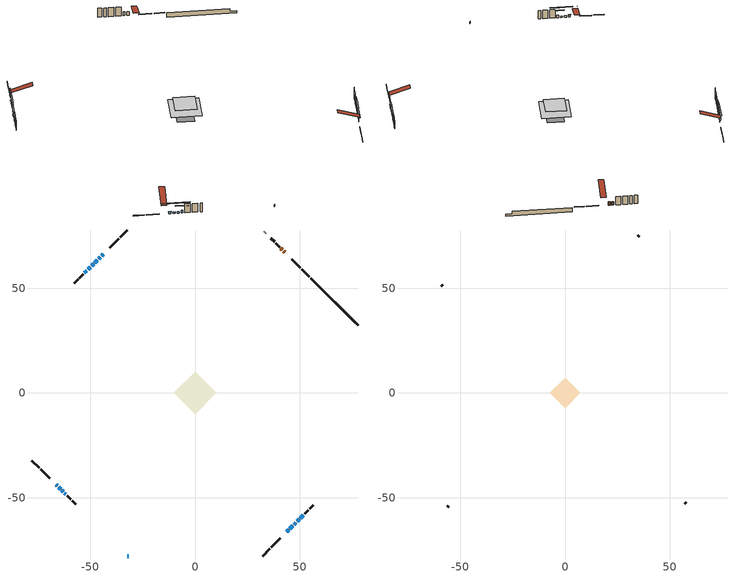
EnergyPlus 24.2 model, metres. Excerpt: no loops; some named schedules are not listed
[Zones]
conditioned space
 floor outside (Floor1 construction): -4,0 0,4 4,0 0,-4 z0.61
 floor adiabatic (AdiabaticFloorConstruction): -10.06,0 0,10.06 10.06,0 0,-10.06 z3.05
 floor foundation (Slab1 construction): -5.8,0 0,5.8 5.8,0 0,-5.8 z-1.83
 wall outside (RimJoist1 construction): 32.21,-77.77 35.7,-74.28 / -77.77,-32.21 -74.28,-35.7 / -32.21,77.77 -35.7,74.28 / 54.48,55.5 50.99,58.99 z0.61:0.91
 wall outside (RimJoist2 construction): 36.36,-73.62 40.6,-69.38 / -73.62,-36.36 -69.38,-40.6 / -36.36,73.62 -40.6,69.38 / 50.33,59.65 46.09,63.89 z0.61:0.91
 wall outside (AdiabaticWallConstruction 1): 42.93,67.05 42.25,67.73 / 41.59,68.39 41.02,68.96 z0.61:2.64
 wall outside (AdiabaticWallConstruction): -32.21,-77.77 -31.53,-77.77 / -43.76,66.21 -44.48,65.5 / 43.76,-66.21 44.63,-65.35 / 45.28,-64.7 46.58,-63.4 / 47.23,-62.75 48.1,-61.88 / -51.65,58.33 -52.72,57.25 z0.61:1.83; -66.21,-43.76 -65.67,-44.3 / -48.39,61.59 -49.26,60.72 z0.61:1.63; -45.14,64.84 -46,63.98 / -65.02,-44.96 -64.16,-45.82 / -63.5,-46.48 -62.92,-47.06 z0.61:1.43; -46.66,63.32 -47.74,62.24 z0.61:2.64; -49.91,60.07 -50.99,58.99 / 48.75,-61.23 49.65,-60.33 / 50.31,-59.67 51.6,-58.38 z0.61:2.13; -62.27,-47.71 -61.69,-48.29 z0.61:2.14
 wall outside (Wall1 construction): 52.26,-57.72 54.03,-55.95 / -61.03,-48.94 -59.26,-50.72 / -53.38,56.6 -55.15,54.83 / 40.36,69.62 38.59,71.39 z0.61:5.49
 wall outside (Wall2 construction): 54.69,-55.29 56.47,-53.51 / -58.61,-51.37 -56.82,-53.16 / -55.81,54.17 -57.6,52.38 / 37.93,72.05 36.15,73.83 z0.61:5.49
 wall foundation (FoundationWall1 construction): 55.14,54.84,-1.83 55.14,54.84,0.61 75.5,34.48,0.61 75.5,34.48,-0.73 77.77,32.21,-0.73 77.77,32.21,-1.83
 wall adiabatic (Wall4 construction): 34.05,75.92 32.87,77.11 z0.61:5.49
 window (WindowConstruction 12): -32.21,-77.77 -31.54,-77.77 z0.61:1.83
 window (WindowConstruction 7): -43.76,66.21 -44.48,65.5 z0.61:1.83
 window (WindowConstruction 8): 43.76,-66.21 44.63,-65.35 z0.61:1.83
 window (WindowConstruction 9): 45.28,-64.69 46.58,-63.4 z0.61:1.83
 window (WindowConstruction 10): 47.23,-62.74 48.1,-61.88 z0.61:1.83
 window (WindowConstruction 11): -66.21,-43.76 -65.68,-44.3 z0.61:1.62
 window (WindowConstruction 13): -45.14,64.84 -46,63.98 z0.61:1.42
 window (WindowConstruction 14): -65.02,-44.96 -64.16,-45.82 z0.61:1.42
 window (WindowConstruction 15): -63.5,-46.48 -62.92,-47.05 z0.61:1.42
 window (WindowConstruction): -46.66,63.32 -47.74,62.24 z0.61:2.64
 window (WindowConstruction 1): -48.39,61.59 -49.25,60.72 z0.61:1.62
 window (WindowConstruction 2): -49.91,60.07 -50.99,58.99 z0.61:2.13
 window (WindowConstruction 3): 48.75,-61.23 49.65,-60.33 z0.61:2.13
 window (WindowConstruction 4): 50.31,-59.67 51.6,-58.38 z0.61:2.13
 window (WindowConstruction 5): -62.27,-47.71 -61.69,-48.29 z0.61:2.13
 window (WindowConstruction 6): -51.65,58.33 -52.72,57.25 z0.61:1.83
 door (Door): 42.93,67.05 42.25,67.73 z0.61:2.64
 door (Door 1): 41.59,68.39 41.02,68.96 z0.61:2.64
 ceiling adiabatic (AdiabaticFloorConstruction): 0,-10.06 10.06,0 0,10.06 -10.06,0 z3.05
attic - vented
 floor to conditioned space (Floor2 construction Reversed): -7.2,0 0,7.2 7.2,0 0,-7.2 z5.49
 wall outside (Wall3 construction): 57.13,-52.85 57.91,-52.07 / -56.16,-53.82 -55.38,-54.59 / -58.25,51.73 -59.03,50.95 / 35.49,74.49 34.71,75.27 z0.61:5.49
 roof outside (Roof1 construction): 43.11,-66.87,5.49 36.09,-59.85,8.79 34.24,-61.7,8.79 41.26,-68.72,5.49; -66.87,-43.11,5.49 -59.85,-36.09,8.79 -61.7,-34.24,8.79 -68.72,-41.26,5.49; -43.11,66.87,5.49 -36.09,59.85,8.79 -34.24,61.7,8.79 -41.26,68.72,5.49; 43.58,66.39,5.49 36.57,59.38,8.79 38.42,57.53,8.79 45.43,64.55,5.49
shading: -44.62,65.35 -43.62,66.36 -43.91,66.65 -44.92,65.64 z2.03; 46.49,-63.49 41.9,-68.08 42.19,-68.37 46.78,-63.78 z4.47; 46.72,-63.26 45.14,-64.84 45.43,-65.13 47.01,-63.55 z2.03; 48.24,-61.74 47.09,-62.89 47.38,-63.18 48.53,-62.03 z2.03; -65.53,-44.45 -66.36,-43.62 -66.65,-43.91 -65.82,-44.74 z1.83; -49.59,60.38 -41.55,68.43 -41.84,68.72 -49.89,60.68 z6.5; -60.56,-49.42 -68.61,-41.37 -68.9,-41.66 -60.85,-49.71 z6.5; -59.33,-50.65 -67.09,-42.89 -67.38,-43.18 -59.62,-50.94 z6.5; -49.6,60.38 -44.79,65.19 -45.08,65.48 -49.89,60.67 z5.28; -51.12,58.86 -46.53,63.45 -46.82,63.74 -51.41,59.15 z4.26; -52.86,57.12 -48.05,61.93 -48.34,62.22 -53.15,57.41 z4.77; 51.52,-58.46 46.89,-63.09 47.18,-63.38 51.81,-58.75 z4.77; 53.47,-56.51 48.44,-61.54 48.73,-61.83 53.76,-56.8 z4.77; -59.83,-50.15 -64.13,-45.85 -64.42,-46.14 -60.12,-50.44 z4.77; -52.87,57.11 -51.5,58.47 -51.8,58.77 -53.16,57.4 z2.03
[Building]
Building 1: Terrain=Suburbs
[Site:Location]
Edmonton Intl AP_AB: Latitude {deg}=53.31; Longitude {deg}=-113.58; Time Zone {hr}=-7; Elevation {m}=723; Keep Site Location Information=Yes
[Site:GroundTemperature:Shallow]
-1.56185, -3.61833, -3.78302, -2.80711, 1.11059, 5.01004, 8.39065, 10.5322, 10.7141, 8.97234, 5.67794, 1.89811
[Site:WaterMainsTemperature]
Calculation Method=Schedule; Temperature Schedule=mains temperature schedule
[Material] Roughness=Rough; Thermal Absorptance=0.9
Name | Thickness {m} | Conductivity {W/m-K} | Density {kg/m3} | Specific Heat {J/kg-K} | Solar Absorptance | Visible Absorptance
asphalt or fiberglass shingles | 0.00635 | 0.162714 | 1121.4 | 1465.45 | 0.4 | 0.4
ceiling loosefill ins | 0.0846667 | 0.0480833 | 16.02 | 1046.75 | 0.7 | 0.7
ceiling stud and cavity | 0.1397 | 0.112375 | 65.682 | 1177.47 | 0.7 | 0.7
concrete 4.0 in. | 0.1016 | 1.803125 | 2242.8 | 837.4 | 0.7 | 0.7
concrete 8.0 in. | 0.2032 | 1.803125 | 2242.8 | 837.4 | 0.7 | 0.7
door material | 0.04445 | 0.053851 | 512.64 | 1214.23 | 0.7 | 0.7
exterior vertical ins | 0.0460229 | 0.029427 | 32.04 | 1214.23 | 0.7 | 0.7
floor covering | 0.0127 | 0.0433444 | 54.468 | 1339.84 | 0.6 | 0.6
floor rigid ins | 0.103632 | 0.029427 | 32.04 | 1214.23 | 0.7 | 0.7
floor rigid ins 1; wall rigid ins 2 | 0.512978 | 0.029427 | 32.04 | 1214.23 | 0.7 | 0.7
floor stud and cavity | 0.1397 | 0.28725 | 92.3553 | 1139.71 | 0.7 | 0.7
floor stud and cavity 1 | 0.1397 | 1.75129 | 37.0049 | 1207.88 | 0.7 | 0.7
furniture material conditioned space 1 | 0.1524 | 0.115458 | 640.8 | 1214.23 | 0.6 | 0.6
gypsum board | 0.0127 | 0.160291 | 801 | 837.4 | 0.6 | 0.6
gypsum board 1 | 0.0127 | 0.160291 | 801 | 837.4 | 0.7 | 0.7
osb sheathing 0.5 in. | 0.0127 | 0.115458 | 512.64 | 1214.23 | 0.7 | 0.7
osb sheathing 0.75 in. | 0.01905 | 0.115458 | 512.64 | 1214.23 | 0.7 | 0.7
osb sheathing 2.0 in. | 0.0508 | 0.115458 | 512.64 | 1214.23 | 0.7 | 0.7
rim joist rigid ins; wall rigid ins | 0.051816 | 0.029427 | 32.04 | 1214.23 | 0.7 | 0.7
rim joist stud and cavity | 0.0508 | 0.0451077 | 125.044 | 1163.47 | 0.6 | 0.6
wall rigid ins 1 | 0.051816 | 0.029427 | 32.04 | 1214.23 | 0.4 | 0.4
wall stud and cavity | 0.1397 | 0.231312 | 139.0536 | 1170.24 | 0.7 | 0.7
wall stud and cavity 1 | 0.1397 | 0.269865 | 139.0536 | 1170.24 | 0.7 | 0.7
wall stud and cavity 2 | 0.0889 | 6.1454 | 50.32683 | 1063.81 | 0.6 | 0.6
wall stud and cavity 3 | 0.1397 | 0.182161 | 139.0536 | 1170.24 | 0.7 | 0.7
wall stud and cavity 4 | 0.0889 | 0.380278 | 52.3479 | 1209.89 | 0.7 | 0.7
wall stud and cavity 5 | 0.0889 | 0.391764 | 83.0341 | 1211.67 | 0.7 | 0.7
wood siding | 0.0254 | 0.102417 | 544.68 | 1172.36 | 0.4 | 0.4
wood siding 1 | 0.00254 | 0.102417 | 544.68 | 1172.36 | 0.4 | 0.4
wood siding 2; wood siding 3; wood siding 4 | 0.0254 | 0.102417 | 544.68 | 1172.36 | 0.7 | 0.7
[WindowMaterial:SimpleGlazingSystem]
Name | U-Factor {W/m2-K} | Solar Heat Gain Coefficient
WindowMaterial | 2.98606 | 0.58
WindowMaterial 1 | 2.94518 | 0.59
WindowMaterial 10 | 2.1372 | 0.42
WindowMaterial 11 | 3.318791 | 0.59
WindowMaterial 12 | 3.00196 | 0.53
WindowMaterial 13 | 3.04227 | 0.48
WindowMaterial 2 | 2.91338 | 0.63
WindowMaterial 3 | 2.97584 | 0.55
WindowMaterial 4 | 1.95153 | 0.46
WindowMaterial 5 | 2.07304 | 0.43
WindowMaterial 6 | 2.92474 | 0.62
WindowMaterial 7 | 2.02761 | 0.44
WindowMaterial 8 | 1.98105 | 0.45
WindowMaterial 9 | 2.16843 | 0.41
[Construction]
AdiabaticFloorConstruction: floor stud and cavity 1, floor rigid ins 1, osb sheathing 0.75 in., floor covering
AdiabaticWallConstruction: wood siding 3, wall rigid ins 2, wall stud and cavity 4, gypsum board
AdiabaticWallConstruction 1: wood siding 4, wall rigid ins 2, wall stud and cavity 4, gypsum board
Door; Door 1: door material
Floor1 construction: floor stud and cavity, floor rigid ins, osb sheathing 0.75 in., floor covering
Floor2 construction Reversed: gypsum board, ceiling stud and cavity, ceiling loosefill ins
FoundationWall1 construction: concrete 8.0 in., gypsum board 1
furniture construction conditioned space 1: furniture material conditioned space 1
PartitionWallConstruction: gypsum board, wall stud and cavity 5, gypsum board
RimJoist1 construction; RimJoist2 construction: wood siding 2, rim joist rigid ins, osb sheathing 2.0 in., rim joist stud and cavity
Roof1 construction: asphalt or fiberglass shingles
Slab1 construction: concrete 4.0 in.
Wall1 construction: wood siding, wall rigid ins, osb sheathing 0.5 in., wall stud and cavity, gypsum board
Wall2 construction: wood siding, wall rigid ins, osb sheathing 0.5 in., wall stud and cavity 1, gypsum board
Wall3 construction: wood siding 1, wall stud and cavity 2
Wall4 construction: wall rigid ins 1, osb sheathing 0.5 in., wall stud and cavity 3, gypsum board
WindowConstruction: WindowMaterial
WindowConstruction 1; WindowConstruction 7: WindowMaterial 1
WindowConstruction 10: WindowMaterial 9
WindowConstruction 11: WindowMaterial 10
WindowConstruction 12: WindowMaterial 11
WindowConstruction 13; WindowConstruction 14: WindowMaterial 12
WindowConstruction 15: WindowMaterial 13
WindowConstruction 2: WindowMaterial 2
WindowConstruction 3: WindowMaterial 3
WindowConstruction 4: WindowMaterial 4
WindowConstruction 5: WindowMaterial 5
WindowConstruction 6: WindowMaterial 6
WindowConstruction 8: WindowMaterial 7
WindowConstruction 9: WindowMaterial 8
[Zone] Multiplier=1; Part of Total Floor Area=Yes
Name | Volume {m3}
attic - vented | 55.713
conditioned space | 696.9
[Space]
Name | Zone | Volume {m3}
attic - vented 1 | attic - vented | 55.713
conditioned space 1 | conditioned space | 696.9
[ZoneInfiltration:EffectiveLeakageArea]
infil attic - vented 1: Zone or Space=attic - vented 1; Schedule=Always On Discrete; Effective Air Leakage Area {cm2}=3609.39; Stack Coefficient=0.000569109; Wind Coefficient=1.61182e-05
[ZoneMixing]
whole house fan mix: Zone or Space=attic - vented; Schedule=Always On Continuous; Design Flow Rate Calculation Method=Flow/Zone; Design Flow Rate {m3/s}=0; Source Zone or Space=conditioned space
[SurfaceProperty:ExposedFoundationPerimeter]
Slab1: Exposed Perimeter Calculation Method=TotalExposedPerimeter; Total Exposed Perimeter {m}=32.004
[InternalMass] Zone or ZoneList=conditioned space; Space or SpaceList=conditioned space 1
Name | Construction | Surface Area {m2}
furniture mass conditioned space 1 | furniture construction conditioned space 1 | 120.668
partition wall mass | PartitionWallConstruction | 301.67
[Lights]
interior lighting: Zone or ZoneList or Space or SpaceList=conditioned space 1; Schedule=interior lighting schedule; Design Level Calculation Method=LightingLevel; Lighting Level {W}=343.2; Return Air Fraction=0; Fraction Radiant=0.6; Fraction Visible=0.2; Fraction Replaceable=1
[People]
occupants: Zone or ZoneList or Space or SpaceList=conditioned space 1; Number of People Schedule=occupants schedule; Number of People Calculation Method=People; Number of People=3; Fraction Radiant=0.314171; Sensible Heat Fraction=0.56303; Activity Level Schedule=occupants activity schedule; Carbon Dioxide Generation Rate {m3/s-W}=0; Enable ASHRAE 55 Comfort Warnings=No; Mean Radiant Temperature Calculation Type=EnclosureAveraged
[ElectricEquipment] Zone or ZoneList or Space or SpaceList=conditioned space 1; Design Level Calculation Method=EquipmentLevel
Name | Schedule | Design Level {W} | Fraction Latent | Fraction Radiant | Fraction Lost
clothes dryer | clothes dryer schedule | 140.772 | 0.015 | 0.081 | 0.85
clothes washer | clothes washer schedule | 32.1985 | 0.03 | 0.162 | 0.7
cooking range | cooking range schedule | 208.969 | 0.08 | 0.432 | 0.2
dishwasher | dishwasher schedule | 66.8632 | 0.3 | 0.18 | 0.4
fridge | fridge schedule | 72.9452 | 0 | 0.6 | 0
mech vent bath fan 0 | mech vent bath fan 0 schedule | 50.2 | 0 | 0 | 1
mech vent bath fan 1 | mech vent bath fan 1 schedule | 50.2 | 0 | 0 | 1
mech vent house fan | mech vent house fan schedule | 0 | 0 | 0 | 1
mech vent house fan cfis | mech vent house fan cfis schedule | 0 | 0 | 0 | 0
mech vent range fan 0 | mech vent range fan 0 schedule | 57 | 0 | 0 | 1
misc plug loads | misc plug loads schedule | 494.7 | 0.045 | 0.513 | 0.1
whole house fan | Always On Discrete | 0 | 0 | 0 | 1
[OtherEquipment] Zone or ZoneList or Space or SpaceList=conditioned space 1; Design Level Calculation Method=EquipmentLevel
Name | Fuel Type | Schedule | Design Level {W} | Fraction Latent | Fraction Radiant | Fraction Lost
clothes dryer 1 | Electricity | clothes dryer schedule | 0 | 0.015 | 0.081 | 0.85
cooking range 1 | Electricity | cooking range schedule | 0 | 0.08 | 0.432 | 0.2
general water use latent | None | general water use schedule | 59.3978 | 1 | 0 | 0
general water use sensible | None | general water use schedule | -58.539 | 0 | 0.6 | 0
mech vent house fan latent load | None | Always On Discrete | 0 | 1 | 0 | 0
mech vent house fan sensible load | None | Always On Discrete | 0 | 0 | 0 | 0
water heater energy adjustment1 | NaturalGas | Always On Discrete | 0.01 | 0 | 0 | 1
[ZoneInfiltration:DesignFlowRate] Zone or ZoneList or Space or SpaceList=conditioned space 1; Schedule=Always On Discrete; Design Flow Rate Calculation Method=Flow/Zone; Design Flow Rate {m3/s}=0
infil flow; natural vent flow; whole house fan flow
[Foundation:Kiva]
Foundation Kiva 1: Initial Indoor Air Temperature {C}=18; Wall Height Above Grade {m}=0.609996; Wall Depth Below Slab {m}=0.2032; Custom Block Material Name 1=exterior vertical ins; Custom Block Depth 1 {m}=2.43998; Custom Block X Position 1 {m}=0.2159; Custom Block Z Position 1 {m}=0
[Foundation:Kiva:Settings]
Soil Conductivity {W/m-K}=0.849921; Soil Density {kg/m3}=1842.3; Soil Specific Heat {J/kg-K}=418.7; Ground Solar Absorptivity=0.9; Ground Thermal Absorptivity=0.9; Ground Surface Roughness {m}=0.03; Far-Field Width {m}=40; Deep-Ground Boundary Condition=ZeroFlux; Deep-Ground Depth {m}=40; Minimum Cell Dimension {m}=0.2; Maximum Cell Growth Coefficient=3; Simulation Timestep=Timestep
[Exterior:Lights]
exterior lighting: Schedule=exterior lighting schedule; Design Level {W}=75.6
[Schedule:Constant]
Name | Hourly Value
Always On Continuous; mech vent house fan schedule; mech vent house fan cfis schedule; Always On Discrete | 1
occupants activity schedule | 117.228
fridge schedule | 0
[Schedule:Week:Daily]
interior lighting schedule Week Rule - Jan1-Jan27: interior lighting schedule day, interior lighting schedule day, interior lighting schedule day, interior lighting schedule day, interior lighting schedule day, interior lighting schedule day, interior lighting schedule day, interior lighting schedule default day, interior lighting schedule default day, interior lighting schedule default day, interior lighting schedule default day, interior lighting schedule default day
interior lighting schedule Week Rule - Jan28-Feb3: interior lighting schedule day, interior lighting schedule day, interior lighting schedule day, interior lighting schedule day, interior lighting schedule day 1, interior lighting schedule day 1, interior lighting schedule day 1, interior lighting schedule default day, interior lighting schedule default day, interior lighting schedule default day, interior lighting schedule default day, interior lighting schedule default day
interior lighting schedule Week Rule - Feb4-Feb24: interior lighting schedule day 1, interior lighting schedule day 1, interior lighting schedule day 1, interior lighting schedule day 1, interior lighting schedule day 1, interior lighting schedule day 1, interior lighting schedule day 1, interior lighting schedule default day, interior lighting schedule default day, interior lighting schedule default day, interior lighting schedule default day, interior lighting schedule default day
interior lighting schedule Week Rule - Feb25-Mar3: interior lighting schedule day 1, interior lighting schedule day 1, interior lighting schedule day 1, interior lighting schedule day 1, interior lighting schedule day 2, interior lighting schedule day 2, interior lighting schedule day 2, interior lighting schedule default day, interior lighting schedule default day, interior lighting schedule default day, interior lighting schedule default day, interior lighting schedule default day
interior lighting schedule Week Rule - Mar4-Mar31: interior lighting schedule day 2, interior lighting schedule day 2, interior lighting schedule day 2, interior lighting schedule day 2, interior lighting schedule day 2, interior lighting schedule day 2, interior lighting schedule day 2, interior lighting schedule default day, interior lighting schedule default day, interior lighting schedule default day, interior lighting schedule default day, interior lighting schedule default day
interior lighting schedule Week Rule - Apr1-Apr28: interior lighting schedule day 3, interior lighting schedule day 3, interior lighting schedule day 3, interior lighting schedule day 3, interior lighting schedule day 3, interior lighting schedule day 3, interior lighting schedule day 3, interior lighting schedule default day, interior lighting schedule default day, interior lighting schedule default day, interior lighting schedule default day, interior lighting schedule default day
interior lighting schedule Week Rule - Apr29-May5: interior lighting schedule day 3, interior lighting schedule day 3, interior lighting schedule day 4, interior lighting schedule day 4, interior lighting schedule day 4, interior lighting schedule day 4, interior lighting schedule day 4, interior lighting schedule default day, interior lighting schedule default day, interior lighting schedule default day, interior lighting schedule default day, interior lighting schedule default day
interior lighting schedule Week Rule - May6-May26: interior lighting schedule day 4, interior lighting schedule day 4, interior lighting schedule day 4, interior lighting schedule day 4, interior lighting schedule day 4, interior lighting schedule day 4, interior lighting schedule day 4, interior lighting schedule default day, interior lighting schedule default day, interior lighting schedule default day, interior lighting schedule default day, interior lighting schedule default day
interior lighting schedule Week Rule - May27-Jun2: interior lighting schedule day 4, interior lighting schedule day 4, interior lighting schedule day 4, interior lighting schedule day 4, interior lighting schedule day 4, interior lighting schedule day 5, interior lighting schedule day 5, interior lighting schedule default day, interior lighting schedule default day, interior lighting schedule default day, interior lighting schedule default day, interior lighting schedule default day
interior lighting schedule Week Rule - Jun3-Jun30: interior lighting schedule day 5, interior lighting schedule day 5, interior lighting schedule day 5, interior lighting schedule day 5, interior lighting schedule day 5, interior lighting schedule day 5, interior lighting schedule day 5, interior lighting schedule default day, interior lighting schedule default day, interior lighting schedule default day, interior lighting schedule default day, interior lighting schedule default day
interior lighting schedule Week Rule - Jul1-Jul28: interior lighting schedule day 6, interior lighting schedule day 6, interior lighting schedule day 6, interior lighting schedule day 6, interior lighting schedule day 6, interior lighting schedule day 6, interior lighting schedule day 6, interior lighting schedule default day, interior lighting schedule default day, interior lighting schedule default day, interior lighting schedule default day, interior lighting schedule default day
interior lighting schedule Week Rule - Jul29-Aug4: interior lighting schedule day 6, interior lighting schedule day 6, interior lighting schedule day 6, interior lighting schedule day 7, interior lighting schedule day 7, interior lighting schedule day 7, interior lighting schedule day 7, interior lighting schedule default day, interior lighting schedule default day, interior lighting schedule default day, interior lighting schedule default day, interior lighting schedule default day
interior lighting schedule Week Rule - Aug5-Aug25: interior lighting schedule day 7, interior lighting schedule day 7, interior lighting schedule day 7, interior lighting schedule day 7, interior lighting schedule day 7, interior lighting schedule day 7, interior lighting schedule day 7, interior lighting schedule default day, interior lighting schedule default day, interior lighting schedule default day, interior lighting schedule default day, interior lighting schedule default day
interior lighting schedule Week Rule - Aug26-Sep1: interior lighting schedule day 7, interior lighting schedule day 7, interior lighting schedule day 7, interior lighting schedule day 7, interior lighting schedule day 7, interior lighting schedule day 7, interior lighting schedule day 8, interior lighting schedule default day, interior lighting schedule default day, interior lighting schedule default day, interior lighting schedule default day, interior lighting schedule default day
interior lighting schedule Week Rule - Sep2-Sep29: interior lighting schedule day 8, interior lighting schedule day 8, interior lighting schedule day 8, interior lighting schedule day 8, interior lighting schedule day 8, interior lighting schedule day 8, interior lighting schedule day 8, interior lighting schedule default day, interior lighting schedule default day, interior lighting schedule default day, interior lighting schedule default day, interior lighting schedule default day
interior lighting schedule Week Rule - Sep30-Oct6: interior lighting schedule day 8, interior lighting schedule day 9, interior lighting schedule day 9, interior lighting schedule day 9, interior lighting schedule day 9, interior lighting schedule day 9, interior lighting schedule day 9, interior lighting schedule default day, interior lighting schedule default day, interior lighting schedule default day, interior lighting schedule default day, interior lighting schedule default day
interior lighting schedule Week Rule - Oct7-Oct27: interior lighting schedule day 9, interior lighting schedule day 9, interior lighting schedule day 9, interior lighting schedule day 9, interior lighting schedule day 9, interior lighting schedule day 9, interior lighting schedule day 9, interior lighting schedule default day, interior lighting schedule default day, interior lighting schedule default day, interior lighting schedule default day, interior lighting schedule default day
interior lighting schedule Week Rule - Oct28-Nov3: interior lighting schedule day 9, interior lighting schedule day 9, interior lighting schedule day 9, interior lighting schedule day 9, interior lighting schedule day 10, interior lighting schedule day 10, interior lighting schedule day 10, interior lighting schedule default day, interior lighting schedule default day, interior lighting schedule default day, interior lighting schedule default day, interior lighting schedule default day
interior lighting schedule Week Rule - Nov4-Nov24: interior lighting schedule day 10, interior lighting schedule day 10, interior lighting schedule day 10, interior lighting schedule day 10, interior lighting schedule day 10, interior lighting schedule day 10, interior lighting schedule day 10, interior lighting schedule default day, interior lighting schedule default day, interior lighting schedule default day, interior lighting schedule default day, interior lighting schedule default day
interior lighting schedule Week Rule - Nov25-Dec1: interior lighting schedule day 10, interior lighting schedule day 10, interior lighting schedule day 10, interior lighting schedule day 10, interior lighting schedule day 10, interior lighting schedule day 10, interior lighting schedule day 11, interior lighting schedule default day, interior lighting schedule default day, interior lighting schedule default day, interior lighting schedule default day, interior lighting schedule default day
interior lighting schedule Week Rule - Dec2-Dec31: interior lighting schedule day 11, interior lighting schedule day 11, interior lighting schedule day 11, interior lighting schedule day 11, interior lighting schedule day 11, interior lighting schedule day 11, interior lighting schedule day 11, interior lighting schedule default day, interior lighting schedule default day, interior lighting schedule default day, interior lighting schedule default day, interior lighting schedule default day
occupants schedule Week Rule - Jan1-Dec31: occupants schedule day, occupants schedule day, occupants schedule day, occupants schedule day, occupants schedule day, occupants schedule day, occupants schedule day, occupants schedule default day, occupants schedule default day, occupants schedule default day, occupants schedule default day, occupants schedule default day
clothes dryer schedule Week Rule - Jan1-Dec31: clothes dryer schedule day, clothes dryer schedule day, clothes dryer schedule day, clothes dryer schedule day, clothes dryer schedule day, clothes dryer schedule day, clothes dryer schedule day, clothes dryer schedule default day, clothes dryer schedule default day, clothes dryer schedule default day, clothes dryer schedule default day, clothes dryer schedule default day
clothes washer schedule Week Rule - Jan1-Dec31: clothes washer schedule day, clothes washer schedule day, clothes washer schedule day, clothes washer schedule day, clothes washer schedule day, clothes washer schedule day, clothes washer schedule day, clothes washer schedule default day, clothes washer schedule default day, clothes washer schedule default day, clothes washer schedule default day, clothes washer schedule default day
cooking range schedule Week Rule - Jan1-Dec31: cooking range schedule day, cooking range schedule day, cooking range schedule day, cooking range schedule day, cooking range schedule day, cooking range schedule day, cooking range schedule day, cooking range schedule default day, cooking range schedule default day, cooking range schedule default day, cooking range schedule default day, cooking range schedule default day
dishwasher schedule Week Rule - Jan1-Dec31: dishwasher schedule day, dishwasher schedule day, dishwasher schedule day, dishwasher schedule day, dishwasher schedule day, dishwasher schedule day, dishwasher schedule day, dishwasher schedule default day, dishwasher schedule default day, dishwasher schedule default day, dishwasher schedule default day, dishwasher schedule default day
mech vent bath fan 0 schedule Week Rule - Jan1-Dec31: mech vent bath fan 0 schedule day, mech vent bath fan 0 schedule day, mech vent bath fan 0 schedule day, mech vent bath fan 0 schedule day, mech vent bath fan 0 schedule day, mech vent bath fan 0 schedule day, mech vent bath fan 0 schedule day, mech vent bath fan 0 schedule default day, mech vent bath fan 0 schedule default day, mech vent bath fan 0 schedule default day, mech vent bath fan 0 schedule default day, mech vent bath fan 0 schedule default day
mech vent bath fan 1 schedule Week Rule - Jan1-Dec31: mech vent bath fan 1 schedule day, mech vent bath fan 1 schedule day, mech vent bath fan 1 schedule day, mech vent bath fan 1 schedule day, mech vent bath fan 1 schedule day, mech vent bath fan 1 schedule day, mech vent bath fan 1 schedule day, mech vent bath fan 1 schedule default day, mech vent bath fan 1 schedule default day, mech vent bath fan 1 schedule default day, mech vent bath fan 1 schedule default day, mech vent bath fan 1 schedule default day
mech vent range fan 0 schedule Week Rule - Jan1-Dec31: mech vent range fan 0 schedule day, mech vent range fan 0 schedule day, mech vent range fan 0 schedule day, mech vent range fan 0 schedule day, mech vent range fan 0 schedule day, mech vent range fan 0 schedule day, mech vent range fan 0 schedule day, mech vent range fan 0 schedule default day, mech vent range fan 0 schedule default day, mech vent range fan 0 schedule default day, mech vent range fan 0 schedule default day, mech vent range fan 0 schedule default day
misc plug loads schedule Week Rule - Jan1-Dec31: misc plug loads schedule day, misc plug loads schedule day, misc plug loads schedule day, misc plug loads schedule day, misc plug loads schedule day, misc plug loads schedule day, misc plug loads schedule day, misc plug loads schedule default day, misc plug loads schedule default day, misc plug loads schedule default day, misc plug loads schedule default day, misc plug loads schedule default day
general water use schedule Week Rule - Jan1-Dec31: general water use schedule day, general water use schedule day, general water use schedule day, general water use schedule day, general water use schedule day, general water use schedule day, general water use schedule day, general water use schedule default day, general water use schedule default day, general water use schedule default day, general water use schedule default day, general water use schedule default day
exterior lighting schedule Week Rule - Jan1-Jan27: exterior lighting schedule day, exterior lighting schedule day, exterior lighting schedule day, exterior lighting schedule day, exterior lighting schedule day, exterior lighting schedule day, exterior lighting schedule day, exterior lighting schedule default day, exterior lighting schedule default day, exterior lighting schedule default day, exterior lighting schedule default day, exterior lighting schedule default day
exterior lighting schedule Week Rule - Jan28-Feb3: exterior lighting schedule day, exterior lighting schedule day, exterior lighting schedule day, exterior lighting schedule day, exterior lighting schedule day 1, exterior lighting schedule day 1, exterior lighting schedule day 1, exterior lighting schedule default day, exterior lighting schedule default day, exterior lighting schedule default day, exterior lighting schedule default day, exterior lighting schedule default day
exterior lighting schedule Week Rule - Feb4-Feb24: exterior lighting schedule day 1, exterior lighting schedule day 1, exterior lighting schedule day 1, exterior lighting schedule day 1, exterior lighting schedule day 1, exterior lighting schedule day 1, exterior lighting schedule day 1, exterior lighting schedule default day, exterior lighting schedule default day, exterior lighting schedule default day, exterior lighting schedule default day, exterior lighting schedule default day
exterior lighting schedule Week Rule - Feb25-Mar3: exterior lighting schedule day 1, exterior lighting schedule day 1, exterior lighting schedule day 1, exterior lighting schedule day 1, exterior lighting schedule day 2, exterior lighting schedule day 2, exterior lighting schedule day 2, exterior lighting schedule default day, exterior lighting schedule default day, exterior lighting schedule default day, exterior lighting schedule default day, exterior lighting schedule default day
exterior lighting schedule Week Rule - Mar4-Mar31: exterior lighting schedule day 2, exterior lighting schedule day 2, exterior lighting schedule day 2, exterior lighting schedule day 2, exterior lighting schedule day 2, exterior lighting schedule day 2, exterior lighting schedule day 2, exterior lighting schedule default day, exterior lighting schedule default day, exterior lighting schedule default day, exterior lighting schedule default day, exterior lighting schedule default day
exterior lighting schedule Week Rule - Apr1-Apr28: exterior lighting schedule day 3, exterior lighting schedule day 3, exterior lighting schedule day 3, exterior lighting schedule day 3, exterior lighting schedule day 3, exterior lighting schedule day 3, exterior lighting schedule day 3, exterior lighting schedule default day, exterior lighting schedule default day, exterior lighting schedule default day, exterior lighting schedule default day, exterior lighting schedule default day
exterior lighting schedule Week Rule - Apr29-May5: exterior lighting schedule day 3, exterior lighting schedule day 3, exterior lighting schedule day 4, exterior lighting schedule day 4, exterior lighting schedule day 4, exterior lighting schedule day 4, exterior lighting schedule day 4, exterior lighting schedule default day, exterior lighting schedule default day, exterior lighting schedule default day, exterior lighting schedule default day, exterior lighting schedule default day
exterior lighting schedule Week Rule - May6-May26: exterior lighting schedule day 4, exterior lighting schedule day 4, exterior lighting schedule day 4, exterior lighting schedule day 4, exterior lighting schedule day 4, exterior lighting schedule day 4, exterior lighting schedule day 4, exterior lighting schedule default day, exterior lighting schedule default day, exterior lighting schedule default day, exterior lighting schedule default day, exterior lighting schedule default day
exterior lighting schedule Week Rule - May27-Jun2: exterior lighting schedule day 4, exterior lighting schedule day 4, exterior lighting schedule day 4, exterior lighting schedule day 4, exterior lighting schedule day 4, exterior lighting schedule day 5, exterior lighting schedule day 5, exterior lighting schedule default day, exterior lighting schedule default day, exterior lighting schedule default day, exterior lighting schedule default day, exterior lighting schedule default day
exterior lighting schedule Week Rule - Jun3-Jun30: exterior lighting schedule day 5, exterior lighting schedule day 5, exterior lighting schedule day 5, exterior lighting schedule day 5, exterior lighting schedule day 5, exterior lighting schedule day 5, exterior lighting schedule day 5, exterior lighting schedule default day, exterior lighting schedule default day, exterior lighting schedule default day, exterior lighting schedule default day, exterior lighting schedule default day
[Schedule:Year]
interior lighting schedule: interior lighting schedule Week Rule - Jan1-Jan27, 1, 1, 1, 27, interior lighting schedule Week Rule - Jan28-Feb3, 1, 28, 2, 3, interior lighting schedule Week Rule - Feb4-Feb24, 2, 4, 2, 24, interior lighting schedule Week Rule - Feb25-Mar3, 2, 25, 3, 3, interior lighting schedule Week Rule - Mar4-Mar31, 3, 4, 3, 31, interior lighting schedule Week Rule - Apr1-Apr28, 4, 1, 4, 28, interior lighting schedule Week Rule - Apr29-May5, 4, 29, 5, 5, interior lighting schedule Week Rule - May6-May26, 5, 6, 5, 26, interior lighting schedule Week Rule - May27-Jun2, 5, 27, 6, 2, interior lighting schedule Week Rule - Jun3-Jun30, 6, 3, 6, 30, interior lighting schedule Week Rule - Jul1-Jul28, 7, 1, 7, 28, interior lighting schedule Week Rule - Jul29-Aug4, 7, 29, 8, 4, interior lighting schedule Week Rule - Aug5-Aug25, 8, 5, 8, 25, interior lighting schedule Week Rule - Aug26-Sep1, 8, 26, 9, 1, interior lighting schedule Week Rule - Sep2-Sep29, 9, 2, 9, 29, interior lighting schedule Week Rule - Sep30-Oct6, 9, 30, 10, 6, interior lighting schedule Week Rule - Oct7-Oct27, 10, 7, 10, 27, interior lighting schedule Week Rule - Oct28-Nov3, 10, 28, 11, 3, interior lighting schedule Week Rule - Nov4-Nov24, 11, 4, 11, 24, interior lighting schedule Week Rule - Nov25-Dec1, 11, 25, 12, 1, interior lighting schedule Week Rule - Dec2-Dec31, 12, 2, 12, 31
occupants schedule: occupants schedule Week Rule - Jan1-Dec31, 1, 1, 12, 31
clothes dryer schedule: clothes dryer schedule Week Rule - Jan1-Dec31, 1, 1, 12, 31
clothes washer schedule: clothes washer schedule Week Rule - Jan1-Dec31, 1, 1, 12, 31
cooking range schedule: cooking range schedule Week Rule - Jan1-Dec31, 1, 1, 12, 31
dishwasher schedule: dishwasher schedule Week Rule - Jan1-Dec31, 1, 1, 12, 31
mech vent bath fan 0 schedule: mech vent bath fan 0 schedule Week Rule - Jan1-Dec31, 1, 1, 12, 31
mech vent bath fan 1 schedule: mech vent bath fan 1 schedule Week Rule - Jan1-Dec31, 1, 1, 12, 31
mech vent range fan 0 schedule: mech vent range fan 0 schedule Week Rule - Jan1-Dec31, 1, 1, 12, 31
misc plug loads schedule: misc plug loads schedule Week Rule - Jan1-Dec31, 1, 1, 12, 31
general water use schedule: general water use schedule Week Rule - Jan1-Dec31, 1, 1, 12, 31
exterior lighting schedule: exterior lighting schedule Week Rule - Jan1-Jan27, 1, 1, 1, 27, exterior lighting schedule Week Rule - Jan28-Feb3, 1, 28, 2, 3, exterior lighting schedule Week Rule - Feb4-Feb24, 2, 4, 2, 24, exterior lighting schedule Week Rule - Feb25-Mar3, 2, 25, 3, 3, exterior lighting schedule Week Rule - Mar4-Mar31, 3, 4, 3, 31, exterior lighting schedule Week Rule - Apr1-Apr28, 4, 1, 4, 28, exterior lighting schedule Week Rule - Apr29-May5, 4, 29, 5, 5, exterior lighting schedule Week Rule - May6-May26, 5, 6, 5, 26, exterior lighting schedule Week Rule - May27-Jun2, 5, 27, 6, 2, exterior lighting schedule Week Rule - Jun3-Jun30, 6, 3, 6, 30, exterior lighting schedule Week Rule - Jul1-Jul28, 7, 1, 7, 28, exterior lighting schedule Week Rule - Jul29-Aug4, 7, 29, 8, 4, exterior lighting schedule Week Rule - Aug5-Aug25, 8, 5, 8, 25, exterior lighting schedule Week Rule - Aug26-Sep1, 8, 26, 9, 1, exterior lighting schedule Week Rule - Sep2-Sep29, 9, 2, 9, 29, exterior lighting schedule Week Rule - Sep30-Oct6, 9, 30, 10, 6, exterior lighting schedule Week Rule - Oct7-Oct27, 10, 7, 10, 27, exterior lighting schedule Week Rule - Oct28-Nov3, 10, 28, 11, 3, exterior lighting schedule Week Rule - Nov4-Nov24, 11, 4, 11, 24, exterior lighting schedule Week Rule - Nov25-Dec1, 11, 25, 12, 1, exterior lighting schedule Week Rule - Dec2-Dec31, 12, 2, 12, 31
[Schedule:Compact]
mains temperature schedule: Through: 01/01, For: AllDays, Until: 24:00, 3.97167, Through: 01/02, For: AllDays, Until: 24:00, 3.90778, Through: 01/03, For: AllDays, Until: 24:00, 3.84556, Through: 01/04, For: AllDays, Until: 24:00, 3.78389, Through: 01/05, For: AllDays, Until: 24:00, 3.72278, Through: 01/06, For: AllDays, Until: 24:00, 3.66278, Through: 01/07, For: AllDays, Until: 24:00, 3.60389, Through: 01/08, For: AllDays, Until: 24:00, 3.54556, Through: 01/09, For: AllDays, Until: 24:00, 3.48833, Through: 01/10, For: AllDays, Until: 24:00, 3.43167, Through: 01/11, For: AllDays, Until: 24:00, 3.37611, Through: 01/12, For: AllDays, Until: 24:00, 3.32167, Through: 01/13, For: AllDays, Until: 24:00, 3.26833, Through: 01/14, For: AllDays, Until: 24:00, 3.21556, Through: 01/15, For: AllDays, Until: 24:00, 3.16444, Through: 01/16, For: AllDays, Until: 24:00, 3.11389, Through: 01/17, For: AllDays, Until: 24:00, 3.06444, Through: 01/18, For: AllDays, Until: 24:00, 3.01611, Through: 01/19, For: AllDays, Until: 24:00, 2.96889, Through: 01/20, For: AllDays, Until: 24:00, 2.92278, Through: 01/21, For: AllDays, Until: 24:00, 2.87722, Through: 01/22, For: AllDays, Until: 24:00, 2.83333, Through: 01/23, For: AllDays, Until: 24:00, 2.79056, Through: 01/24, For: AllDays, Until: 24:00, 2.74889, Through: 01/25, For: AllDays, Until: 24:00, 2.70833, Through: 01/26, For: AllDays, Until: 24:00, 2.66889, Through: 01/27, For: AllDays, Until: 24:00, 2.63056, Through: 01/28, For: AllDays, Until: 24:00, 2.59333, Through: 01/29, For: AllDays, Until: 24:00, 2.55778, Through: 01/30, For: AllDays, Until: 24:00, 2.52278, Through: 01/31, For: AllDays, Until: 24:00, 2.48944, Through: 02/01, For: AllDays, Until: 24:00, 2.45722, Through: 02/02, For: AllDays, Until: 24:00, 2.42611, Through: 02/03, For: AllDays, Until: 24:00, 2.39667, Through: 02/04, For: AllDays, Until: 24:00, 2.36833, Through: 02/05, For: AllDays, Until: 24:00, 2.34111, Through: 02/06, For: AllDays, Until: 24:00, 2.315, Through: 02/07, For: AllDays, Until: 24:00, 2.29056, Through: 02/08, For: AllDays, Until: 24:00, 2.26722, Through: 02/09, For: AllDays, Until: 24:00, 2.245, Through: 02/10, For: AllDays, Until: 24:00, 2.22444, Through: 02/11, For: AllDays, Until: 24:00, 2.20444, Through: 02/12, For: AllDays, Until: 24:00, 2.18667, Through: 02/13, For: AllDays, Until: 24:00, 2.17, Through: 02/14, For: AllDays, Until: 24:00, 2.15444, Through: 02/15, For: AllDays, Until: 24:00, 2.14, Through: 02/16, For: AllDays, Until: 24:00, 2.12722, Through: 02/17, For: AllDays, Until: 24:00, 2.11556, Through: 02/18, For: AllDays, Until: 24:00, 2.10556, Through: 02/19, For: AllDays, Until: 24:00, 2.09667, Through: 02/20, For: AllDays, Until: 24:00, 2.08889, Through: 02/21, For: AllDays, Until: 24:00, 2.08278, Through: 02/22, For: AllDays, Until: 24:00, 2.07833, Through: 02/23, For: AllDays, Until: 24:00, 2.07444, Through: 02/24, For: AllDays, Until: 24:00, 2.07278, Through: 02/25, For: AllDays, Until: 24:00, 2.07167, Through: 02/26, For: AllDays, Until: 24:00, 2.07222, Through: 02/27, For: AllDays, Until: 24:00, 2.07444, Through: 02/28, For: AllDays, Until: 24:00, 2.07778, Through: 03/01, For: AllDays, Until: 24:00, 2.08222, Through: 03/02, For: AllDays, Until: 24:00, 2.08833, Through: 03/03, For: AllDays, Until: 24:00, 2.09556, Through: 03/04, For: AllDays, Until: 24:00, 2.10444, Through: 03/05, For: AllDays, Until: 24:00, 2.11444, Through: 03/06, For: AllDays, Until: 24:00, 2.12556, Through: 03/07, For: AllDays, Until: 24:00, 2.13833, Through: 03/08, For: AllDays, Until: 24:00, 2.15278, Through: 03/09, For: AllDays, Until: 24:00, 2.16778, Through: 03/10, For: AllDays, Until: 24:00, 2.18444, Through: 03/11, For: AllDays, Until: 24:00, 2.20278, Through: 03/12, For: AllDays, Until: 24:00, 2.22167, Through: 03/13, For: AllDays, Until: 24:00, 2.24278, Through: 03/14, For: AllDays, Until: 24:00, 2.26444, Through: 03/15, For: AllDays, Until: 24:00, 2.28778, Through: 03/16, For: AllDays, Until: 24:00, 2.31222, Through: 03/17, For: AllDays, Until: 24:00, 2.33778, Through: 03/18, For: AllDays, Until: 24:00, 2.365, Through: 03/19, For: AllDays, Until: 24:00, 2.39333, Through: 03/20, For: AllDays, Until: 24:00, 2.42278, Through: 03/21, For: AllDays, Until: 24:00, 2.45389, Through: 03/22, For: AllDays, Until: 24:00, 2.48611, Through: 03/23, For: AllDays, Until: 24:00, 2.51889, Through: 03/24, For: AllDays, Until: 24:00, 2.55389, Through: 03/25, For: AllDays, Until: 24:00, 2.58944, Through: 03/26, For: AllDays, Until: 24:00, 2.62611, Through: 03/27, For: AllDays, Until: 24:00, 2.66444, Through: 03/28, For: AllDays, Until: 24:00, 2.70389, Through: 03/29, For: AllDays, Until: 24:00, 2.74389, Through: 03/30, For: AllDays, Until: 24:00, 2.78556, Through: 03/31, For: AllDays, Until: 24:00, 2.82833, Through: 04/01, For: AllDays, Until: 24:00, 2.87222, Through: 04/02, For: AllDays, Until: 24:00, 2.91722, Through: 04/03, For: AllDays, Until: 24:00, 2.96333, Through: 04/04, For: AllDays, Until: 24:00, 3.01056, Through: 04/05, For: AllDays, Until: 24:00, 3.05889, Through: 04/06, For: AllDays, Until: 24:00, 3.10833, Through: 04/07, For: AllDays, Until: 24:00, 3.15833, Through: 04/08, For: AllDays, Until: 24:00, 3.21, Through: 04/09, For: AllDays, Until: 24:00, 3.26222, Through: 04/10, For: AllDays, Until: 24:00, 3.31556, Through: 04/11, For: AllDays, Until: 24:00, 3.37, Through: 04/12, For: AllDays, Until: 24:00, 3.42556, Through: 04/13, For: AllDays, Until: 24:00, 3.48167, Through: 04/14, For: AllDays, Until: 24:00, 3.53889, Through: 04/15, For: AllDays, Until: 24:00, 3.59722, Through: 04/16, For: AllDays, Until: 24:00, 3.65611, Through: 04/17, For: AllDays, Until: 24:00, 3.71611, Through: 04/18, For: AllDays, Until: 24:00, 3.77667, Through: 04/19, For: AllDays, Until: 24:00, 3.83833, Through: 04/20, For: AllDays, Until: 24:00, 3.90111, Through: 04/21, For: AllDays, Until: 24:00, 3.96444, Through: 04/22, For: AllDays, Until: 24:00, 4.02833, Through: 04/23, For: AllDays, Until: 24:00, 4.09333, Through: 04/24, For: AllDays, Until: 24:00, 4.15889, Through: 04/25, For: AllDays, Until: 24:00, 4.225, Through: 04/26, For: AllDays, Until: 24:00, 4.29222, Through: 04/27, For: AllDays, Until: 24:00, 4.36, Through: 04/28, For: AllDays, Until: 24:00, 4.42833, Through: 04/29, For: AllDays, Until: 24:00, 4.49722, Through: 04/30, For: AllDays, Until: 24:00, 4.56667, Through: 05/01, For: AllDays, Until: 24:00, 4.63722, Through: 05/02, For: AllDays, Until: 24:00, 4.70833, Through: 05/03, For: AllDays, Until: 24:00, 4.77944, Through: 05/04, For: AllDays, Until: 24:00, 4.85167, Through: 05/05, For: AllDays, Until: 24:00, 4.92389, Through: 05/06, For: AllDays, Until: 24:00, 4.99722, Through: 05/07, For: AllDays, Until: 24:00, 5.07056, Through: 05/08, For: AllDays, Until: 24:00, 5.145, Through: 05/09, For: AllDays, Until: 24:00, 5.21944, Through: 05/10, For: AllDays, Until: 24:00, 5.29389, Through: 05/11, For: AllDays, Until: 24:00, 5.36944, Through: 05/12, For: AllDays, Until: 24:00, 5.445, Through: 05/13, For: AllDays, Until: 24:00, 5.52111, Through: 05/14, For: AllDays, Until: 24:00, 5.59722, Through: 05/15, For: AllDays, Until: 24:00, 5.67389, Through: 05/16, For: AllDays, Until: 24:00, 5.75056, Through: 05/17, For: AllDays, Until: 24:00, 5.82778, Through: 05/18, For: AllDays, Until: 24:00, 5.90556, Through: 05/19, For: AllDays, Until: 24:00, 5.98278, Through: 05/20, For: AllDays, Until: 24:00, 6.06056, Through: 05/21, For: AllDays, Until: 24:00, 6.13889, Through: 05/22, For: AllDays, Until: 24:00, 6.21667, Through: 05/23, For: AllDays, Until: 24:00, 6.295, Through: 05/24, For: AllDays, Until: 24:00, 6.37333, Through: 05/25, For: AllDays, Until: 24:00, 6.45222, Through: 05/26, For: AllDays, Until: 24:00, 6.53056, Through: 05/27, For: AllDays, Until: 24:00, 6.60889, Through: 05/28, For: AllDays, Until: 24:00, 6.68778, Through: 05/29, For: AllDays, Until: 24:00, 6.76611, Through: 05/30, For: AllDays, Until: 24:00, 6.84444, Through: 05/31, For: AllDays, Until: 24:00, 6.92278, Through: 06/01, For: AllDays, Until: 24:00, 7.00111, Through: 06/02, For: AllDays, Until: 24:00, 7.07944, Through: 06/03, For: AllDays, Until: 24:00, 7.15778, Through: 06/04, For: AllDays, Until: 24:00, 7.23556, Through: 06/05, For: AllDays, Until: 24:00, 7.31333, Through: 06/06, For: AllDays, Until: 24:00, 7.39056, Through: 06/07, For: AllDays, Until: 24:00, 7.46833, Through: 06/08, For: AllDays, Until: 24:00, 7.545, Through: 06/09, For: AllDays, Until: 24:00, 7.62222, Through: 06/10, For: AllDays, Until: 24:00, 7.69833, Through: 06/11, For: AllDays, Until: 24:00, 7.775, Through: 06/12, For: AllDays, Until: 24:00, 7.85056, Through: 06/13, For: AllDays, Until: 24:00, 7.92611, Through: 06/14, For: AllDays, Until: 24:00, 8.00111, Through: 06/15, For: AllDays, Until: 24:00, 8.07611, Through: 06/16, For: AllDays, Until: 24:00, 8.15056, Through: 06/17, For: AllDays, Until: 24:00, 8.22389, Through: 06/18, For: AllDays, Until: 24:00, 8.29778, Through: 06/19, For: AllDays, Until: 24:00, 8.37056, Through: 06/20, For: AllDays, Until: 24:00, 8.44278, Through: 06/21, For: AllDays, Until: 24:00, 8.51444, Through: 06/22, For: AllDays, Until: 24:00, 8.58611, Through: 06/23, For: AllDays, Until: 24:00, 8.65667, Through: 06/24, For: AllDays, Until: 24:00, 8.72667, Through: 06/25, For: AllDays, Until: 24:00, 8.79611, Through: 06/26, For: AllDays, Until: 24:00, 8.865, Through: 06/27, For: AllDays, Until: 24:00, 8.93333, Through: 06/28, For: AllDays, Until: 24:00, 9.00056, Through: 06/29, For: AllDays, Until: 24:00, 9.06778, Through: 06/30, For: AllDays, Until: 24:00, 9.13333, Through: 07/01, For: AllDays, Until: 24:00, 9.19889, Through: 07/02, For: AllDays, Until: 24:00, 9.26333, Through: 07/03, For: AllDays, Until: 24:00, 9.32722, Through: 07/04, For: AllDays, Until: 24:00, 9.39056, Through: 07/05, For: AllDays, Until: 24:00, 9.45278, Through: 07/06, For: AllDays, Until: 24:00, 9.51389, Through: 07/07, For: AllDays, Until: 24:00, 9.57444, Through: 07/08, For: AllDays, Until: 24:00, 9.63389, Through: 07/09, For: AllDays, Until: 24:00, 9.69278, Through: 07/10, For: AllDays, Until: 24:00, 9.75056, Through: 07/11, For: AllDays, Until: 24:00, 9.80778, Through: 07/12, For: AllDays, Until: 24:00, 9.86333, Through: 07/13, For: AllDays, Until: 24:00, 9.91833, Through: 07/14, For: AllDays, Until: 24:00, 9.97278, Through: 07/15, For: AllDays, Until: 24:00, 10.0256, Through: 07/16, For: AllDays, Until: 24:00, 10.0778, Through: 07/17, For: AllDays, Until: 24:00, 10.1289, Through: 07/18, For: AllDays, Until: 24:00, 10.1789, Through: 07/19, For: AllDays, Until: 24:00, 10.2278, Through: 07/20, For: AllDays, Until: 24:00, 10.2756, Through: 07/21, For: AllDays, Until: 24:00, 10.3222, Through: 07/22, For: AllDays, Until: 24:00, 10.3683, Through: 07/23, For: AllDays, Until: 24:00, 10.4128, Through: 07/24, For: AllDays, Until: 24:00, 10.4561, Through: 07/25, For: AllDays, Until: 24:00, 10.4989, Through: 07/26, For: AllDays, Until: 24:00, 10.54, Through: 07/27, For: AllDays, Until: 24:00, 10.58, Through: 07/28, For: AllDays, Until: 24:00, 10.6189, Through: 07/29, For: AllDays, Until: 24:00, 10.6567, Through: 07/30, For: AllDays, Until: 24:00, 10.6928, Through: 07/31, For: AllDays, Until: 24:00, 10.7283, Through: 08/01, For: AllDays, Until: 24:00, 10.7622, Through: 08/02, For: AllDays, Until: 24:00, 10.7956, Through: 08/03, For: AllDays, Until: 24:00, 10.8272, Through: 08/04, For: AllDays, Until: 24:00, 10.8572, Through: 08/05, For: AllDays, Until: 24:00, 10.8867, Through: 08/06, For: AllDays, Until: 24:00, 10.9144, Through: 08/07, For: AllDays, Until: 24:00, 10.9411, Through: 08/08, For: AllDays, Until: 24:00, 10.9667, Through: 08/09, For: AllDays, Until: 24:00, 10.9906, Through: 08/10, For: AllDays, Until: 24:00, 11.0133, Through: 08/11, For: AllDays, Until: 24:00, 11.035, Through: 08/12, For: AllDays, Until: 24:00, 11.055, Through: 08/13, For: AllDays, Until: 24:00, 11.0739, Through: 08/14, For: AllDays, Until: 24:00, 11.0917, Through: 08/15, For: AllDays, Until: 24:00, 11.1078, Through: 08/16, For: AllDays, Until: 24:00, 11.1228, Through: 08/17, For: AllDays, Until: 24:00, 11.1361, Through: 08/18, For: AllDays, Until: 24:00, 11.1483, Through: 08/19, For: AllDays, Until: 24:00, 11.1594, Through: 08/20, For: AllDays, Until: 24:00, 11.1689, Through: 08/21, For: AllDays, Until: 24:00, 11.1772, Through: 08/22, For: AllDays, Until: 24:00, 11.1844, Through: 08/23, For: AllDays, Until: 24:00, 11.19, Through: 08/24, For: AllDays, Until: 24:00, 11.1939, Through: 08/25, For: AllDays, Until: 24:00, 11.1967, Through: 08/26, For: AllDays, Until: 24:00, 11.1983, Through: 08/27, For: AllDays, Until: 24:00, 11.1983, Through: 08/28, For: AllDays, Until: 24:00, 11.1972, Through: 08/29, For: AllDays, Until: 24:00, 11.195, Through: 08/30, For: AllDays, Until: 24:00, 11.1911, Through: 08/31, For: AllDays, Until: 24:00, 11.1856, Through: 09/01, For: AllDays, Until: 24:00, 11.1789, Through: 09/02, For: AllDays, Until: 24:00, 11.1711, Through: 09/03, For: AllDays, Until: 24:00, 11.1617, Through: 09/04, For: AllDays, Until: 24:00, 11.1511, Through: 09/05, For: AllDays, Until: 24:00, 11.1394, Through: 09/06, For: AllDays, Until: 24:00, 11.1261, Through: 09/07, For: AllDays, Until: 24:00, 11.1111, Through: 09/08, For: AllDays, Until: 24:00, 11.0956, Through: 09/09, For: AllDays, Until: 24:00, 11.0778, Through: 09/10, For: AllDays, Until: 24:00, 11.0594, Through: 09/11, For: AllDays, Until: 24:00, 11.0394, Through: 09/12, For: AllDays, Until: 24:00, 11.0183, Through: 09/13, For: AllDays, Until: 24:00, 10.9961, Through: 09/14, For: AllDays, Until: 24:00, 10.9722, Through: 09/15, For: AllDays, Until: 24:00, 10.9472, Through: 09/16, For: AllDays, Until: 24:00, 10.9206, Through: 09/17, For: AllDays, Until: 24:00, 10.8928, Through: 09/18, For: AllDays, Until: 24:00, 10.8639, Through: 09/19, For: AllDays, Until: 24:00, 10.8339, Through: 09/20, For: AllDays, Until: 24:00, 10.8028, Through: 09/21, For: AllDays, Until: 24:00, 10.77, Through: 09/22, For: AllDays, Until: 24:00, 10.7361, Through: 09/23, For: AllDays, Until: 24:00, 10.7011, Through: 09/24, For: AllDays, Until: 24:00, 10.665, Through: 09/25, For: AllDays, Until: 24:00, 10.6272, Through: 09/26, For: AllDays, Until: 24:00, 10.5889, Through: 09/27, For: AllDays, Until: 24:00, 10.5489, Through: 09/28, For: AllDays, Until: 24:00, 10.5078, Through: 09/29, For: AllDays, Until: 24:00, 10.4661, Through: 09/30, For: AllDays, Until: 24:00, 10.4228, Through: 10/01, For: AllDays, Until: 24:00, 10.3783, Through: 10/02, For: AllDays, Until: 24:00, 10.3328, Through: 10/03, For: AllDays, Until: 24:00, 10.2861, Through: 10/04, For: AllDays, Until: 24:00, 10.2383, Through: 10/05, For: AllDays, Until: 24:00, 10.19, Through: 10/06, For: AllDays, Until: 24:00, 10.14, Through: 10/07, For: AllDays, Until: 24:00, 10.0894, Through: 10/08, For: AllDays, Until: 24:00, 10.0372, Through: 10/09, For: AllDays, Until: 24:00, 9.98444, Through: 10/10, For: AllDays, Until: 24:00, 9.93056, Through: 10/11, For: AllDays, Until: 24:00, 9.87611, Through: 10/12, For: AllDays, Until: 24:00, 9.82, Through: 10/13, For: AllDays, Until: 24:00, 9.76333, Through: 10/14, For: AllDays, Until: 24:00, 9.70611, Through: 10/15, For: AllDays, Until: 24:00, 9.64722, Through: 10/16, For: AllDays, Until: 24:00, 9.58778, Through: 10/17, For: AllDays, Until: 24:00, 9.52778, Through: 10/18, For: AllDays, Until: 24:00, 9.46667, Through: 10/19, For: AllDays, Until: 24:00, 9.40444, Through: 10/20, For: AllDays, Until: 24:00, 9.34167, Through: 10/21, For: AllDays, Until: 24:00, 9.27778, Through: 10/22, For: AllDays, Until: 24:00, 9.21333, Through: 10/23, For: AllDays, Until: 24:00, 9.14833, Through: 10/24, For: AllDays, Until: 24:00, 9.08222, Through: 10/25, For: AllDays, Until: 24:00, 9.01556, Through: 10/26, For: AllDays, Until: 24:00, 8.94833, Through: 10/27, For: AllDays, Until: 24:00, 8.88056, Through: 10/28, For: AllDays, Until: 24:00, 8.81167, Through: 10/29, For: AllDays, Until: 24:00, 8.74222, Through: 10/30, For: AllDays, Until: 24:00, 8.67222, Through: 10/31, For: AllDays, Until: 24:00, 8.60167, Through: 11/01, For: AllDays, Until: 24:00, 8.53056, Through: 11/02, For: AllDays, Until: 24:00, 8.45889, Through: 11/03, For: AllDays, Until: 24:00, 8.38667, Through: 11/04, For: AllDays, Until: 24:00, 8.31389, Through: 11/05, For: AllDays, Until: 24:00, 8.24056, Through: 11/06, For: AllDays, Until: 24:00, 8.16667, Through: 11/07, For: AllDays, Until: 24:00, 8.09278, Through: 11/08, For: AllDays, Until: 24:00, 8.01833, Through: 11/09, For: AllDays, Until: 24:00, 7.94278, Through: 11/10, For: AllDays, Until: 24:00, 7.86778, Through: 11/11, For: AllDays, Until: 24:00, 7.79167, Through: 11/12, For: AllDays, Until: 24:00, 7.71556, Through: 11/13, For: AllDays, Until: 24:00, 7.63944, Through: 11/14, For: AllDays, Until: 24:00, 7.56222, Through: 11/15, For: AllDays, Until: 24:00, 7.48556, Through: 11/16, For: AllDays, Until: 24:00, 7.40833, Through: 11/17, For: AllDays, Until: 24:00, 7.33056, Through: 11/18, For: AllDays, Until: 24:00, 7.25278, Through: 11/19, For: AllDays, Until: 24:00, 7.175, Through: 11/20, For: AllDays, Until: 24:00, 7.09722, Through: 11/21, For: AllDays, Until: 24:00, 7.01889, Through: 11/22, For: AllDays, Until: 24:00, 6.94056, Through: 11/23, For: AllDays, Until: 24:00, 6.86222, Through: 11/24, For: AllDays, Until: 24:00, 6.78389, Through: 11/25, For: AllDays, Until: 24:00, 6.705, Through: 11/26, For: AllDays, Until: 24:00, 6.62667, Through: 11/27, For: AllDays, Until: 24:00, 6.54833, Through: 11/28, For: AllDays, Until: 24:00, 6.46944, Through: 11/29, For: AllDays, Until: 24:00, 6.39111, Through: 11/30, For: AllDays, Until: 24:00, 6.31278, Through: 12/01, For: AllDays, Until: 24:00, 6.23444, Through: 12/02, For: AllDays, Until: 24:00, 6.15611, Through: 12/03, For: AllDays, Until: 24:00, 6.07833, Through: 12/04, For: AllDays, Until: 24:00, 6.00056, Through: 12/05, For: AllDays, Until: 24:00, 5.92278, Through: 12/06, For: AllDays, Until: 24:00, 5.84556, Through: 12/07, For: AllDays, Until: 24:00, 5.76833, Through: 12/08, For: AllDays, Until: 24:00, 5.69111, Through: 12/09, For: AllDays, Until: 24:00, 5.61444, Through: 12/10, For: AllDays, Until: 24:00, 5.53778, Through: 12/11, For: AllDays, Until: 24:00, 5.46222, Through: 12/12, For: AllDays, Until: 24:00, 5.38611, Through: 12/13, For: AllDays, Until: 24:00, 5.31111, Through: 12/14, For: AllDays, Until: 24:00, 5.23611, Through: 12/15, For: AllDays, Until: 24:00, 5.16167, Through: 12/16, For: AllDays, Until: 24:00, 5.08722, Through: 12/17, For: AllDays, Until: 24:00, 5.01389, Through: 12/18, For: AllDays, Until: 24:00, 4.94056, Through: 12/19, For: AllDays, Until: 24:00, 4.86778, Through: 12/20, For: AllDays, Until: 24:00, 4.79556, Through: 12/21, For: AllDays, Until: 24:00, 4.72389, Through: 12/22, For: AllDays, Until: 24:00, 4.65333, Through: 12/23, For: AllDays, Until: 24:00, 4.58278, Through: 12/24, For: AllDays, Until: 24:00, 4.51278, Through: 12/25, For: AllDays, Until: 24:00, 4.44389, Through: 12/26, For: AllDays, Until: 24:00, 4.375, Through: 12/27, For: AllDays, Until: 24:00, 4.30722, Through: 12/28, For: AllDays, Until: 24:00, 4.24, Through: 12/29, For: AllDays, Until: 24:00, 4.17333, Through: 12/30, For: AllDays, Until: 24:00, 4.10778, Through: 12/31, For: AllDays, Until: 24:00, 4.04278
